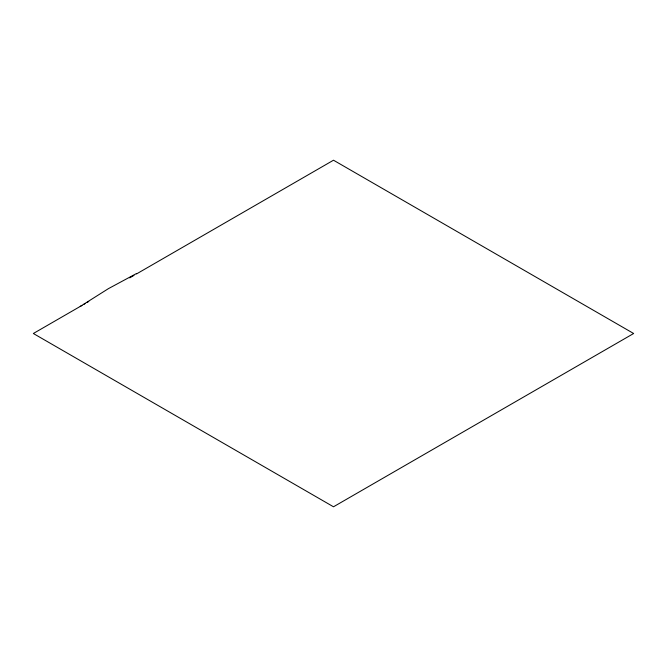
<?xml version="1.0" encoding="UTF-8"?>
<svg xmlns="http://www.w3.org/2000/svg" width="667" height="667" viewBox="0 0 667 667"><rect width="100%" height="100%" fill="white"/><g stroke="black" fill="none" stroke-linecap="round" stroke-linejoin="round"><path stroke-width="1" d="M80.248 306.42L108.388 288.661L136.527 273.512M81.958 305.436L33.35 333.5L333.5 506.787L633.65 333.5L333.5 160.213L136.527 273.929M83.658 304.452L85.368 303.468M87.069 302.485L88.778 301.501M129.706 277.872L133.967 275.404"/></g></svg>
